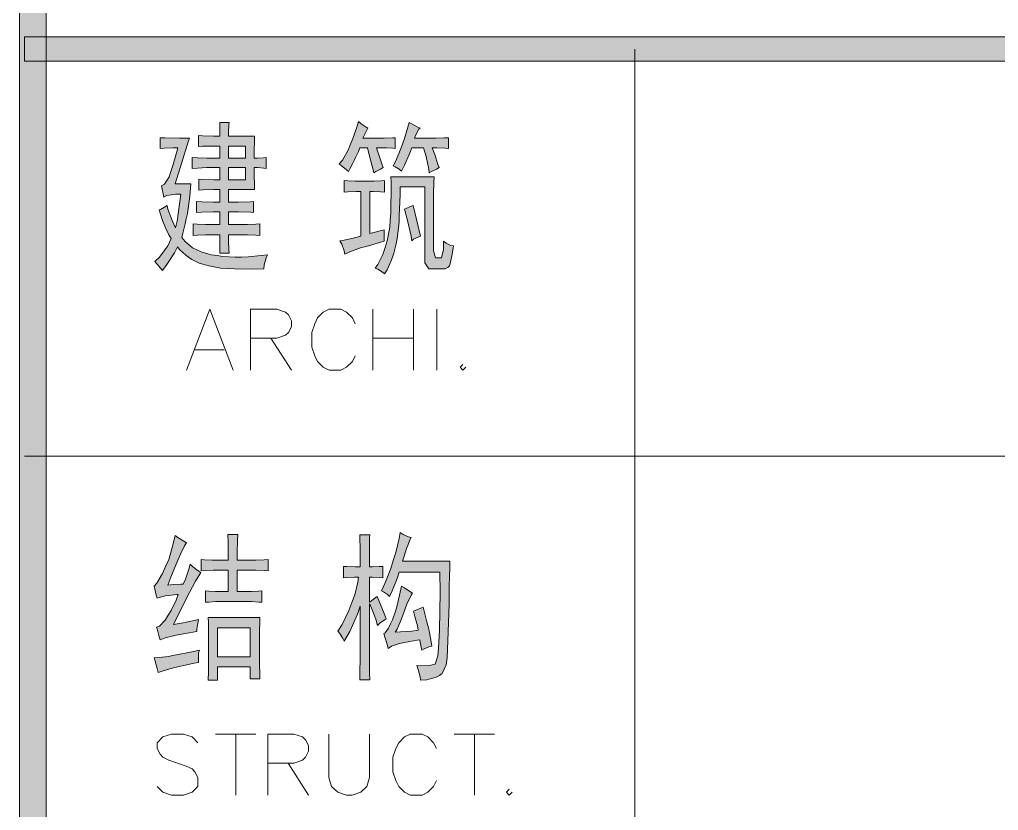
# Model space of a CAD drawing. Header units: millimetres. Extents: x 568 to 3948041, y -25191 to 63890.
# Drawn here: x 3939001 to 3941584, y 43719 to 45808 of the extents above; entities that cross this region are included whole.
import ezdxf

# ---------------------------------------------------------------- set-up
doc = ezdxf.new("R2010")
doc.units = ezdxf.units.MM

msp = doc.modelspace()

# ---------------------------------------------------------------- hatches: boundary and pattern name
h = msp.add_hatch(color=0)
h.dxf.hatch_style = 2
h.paths.add_polyline_path([(3939071.1, -23691.5), (3939001.2, -23691.5), (3939001.2, 62389.8), (3939071.1, 62389.8)])
h = msp.add_hatch(color=0)
h.dxf.hatch_style = 2
h.paths.add_polyline_path([(3939014.2, 45698.1), (3939014.2, 45762.7), (3946541, 45762.7), (3946541, 45698.1)])
h = msp.add_hatch(color=0)
h.paths.add_polyline_path([(3939530, 45499.8), (3939530, 45510.4), (3939530, 45528.7), (3939529.3, 45536.3), (3939554.3, 45536.3), (3939553.6, 45528.7), (3939552.8, 45510.4), (3939552.8, 45499.8), (3939621.2, 45499.8), (3939621.2, 45489.2), (3939620.4, 45460.3), (3939620.4, 45442.1), (3939628.8, 45442.1), (3939644.7, 45442.8), (3939651.6, 45443.6), (3939651.6, 45414.7), (3939645.5, 45415.5), (3939629.5, 45417), (3939620.4, 45417), (3939620.4, 45398), (3939621.2, 45369.1), (3939621.2, 45359.3), (3939552.8, 45359.3), (3939552.8, 45325.8), (3939577.9, 45325.8), (3939610.6, 45326.6), (3939618.9, 45327.3), (3939618.9, 45298.5), (3939611.3, 45299.2), (3939578.6, 45300), (3939552.8, 45300), (3939552.8, 45266.6), (3939590.8, 45266.6), (3939603, 45266.6), (3939625, 45267.3), (3939635.6, 45268.1), (3939635.6, 45237.7), (3939625, 45238.5), (3939603, 45239.2), (3939590.8, 45239.2), (3939552.8, 45239.2), (3939552.8, 45224.8), (3939553.6, 45200.5), (3939554.3, 45190.6), (3939529.3, 45190.6), (3939530, 45200.5), (3939530, 45224.8), (3939530, 45239.2), (3939501.2, 45239.2), (3939492, 45239.2), (3939470.8, 45238.5), (3939459.4, 45237.7), (3939459.4, 45268.1), (3939470, 45267.3), (3939492, 45266.6), (3939502.7, 45266.6), (3939530, 45266.6), (3939530, 45300), (3939512.5, 45300), (3939481.4, 45299.2), (3939468.5, 45298.5), (3939468.5, 45327.3), (3939482.2, 45326.6), (3939513.3, 45325.8), (3939530, 45325.8), (3939530, 45359.3), (3939514.1, 45359.3), (3939486, 45358.5), (3939474.6, 45357.7), (3939474.6, 45386.6), (3939486, 45385.1), (3939514.1, 45384.3), (3939530, 45384.3), (3939530, 45417), (3939507.2, 45417), (3939495.8, 45417), (3939470.8, 45415.5), (3939457.1, 45414.7), (3939457.1, 45443.6), (3939470.8, 45442.8), (3939495.8, 45442.1), (3939507.2, 45442.1), (3939530, 45442.1), (3939530, 45474), (3939513.3, 45474), (3939484.4, 45473.2), (3939473, 45472.5), (3939473, 45501.3), (3939484.4, 45500.6), (3939513.3, 45499.8)])
h.paths.add_polyline_path([(3939597.6, 45384.3), (3939597.6, 45417), (3939552.8, 45417), (3939552.8, 45384.3)])
h.paths.add_polyline_path([(3939597.6, 45442.1), (3939597.6, 45474), (3939552.8, 45474), (3939552.8, 45442.1)])
h = msp.add_hatch(color=0)
h.dxf.hatch_style = 2
h.paths.add_polyline_path([(3939920.5, 45521.1), (3939917.5, 45515.8), (3939910.7, 45502.1), (3939906.9, 45494.5), (3939950.9, 45494.5), (3939963.8, 45494.5), (3939985.1, 45495.2), (3939992.7, 45496), (3939992.7, 45467.1), (3939986.6, 45467.9), (3939969.2, 45469.4), (3939958.5, 45469.4), (3939943.3, 45469.4), (3939949.4, 45450.4), (3939958.5, 45424.6), (3939960.8, 45417), (3939954, 45413.2), (3939941, 45406.4), (3939935.7, 45403.3), (3939934.2, 45410.9), (3939925.9, 45443.6), (3939919, 45469.4), (3939899.3, 45469.4), (3939895.5, 45459.5), (3939887.9, 45443.6), (3939884.1, 45436), (3939881, 45429.1), (3939872.7, 45414), (3939868.9, 45406.4), (3939862.8, 45411.7), (3939850.6, 45421.6), (3939844.6, 45426.9), (3939853.7, 45436.7), (3939868.1, 45462.6), (3939874.2, 45478.5), (3939880.3, 45493.7), (3939890.9, 45524.1), (3939895.5, 45538.6), (3939903.1, 45532.5), (3939916, 45524.1)])
h = msp.add_hatch(color=0)
h.dxf.hatch_style = 2
h.paths.add_polyline_path([(3940009.4, 45407.9), (3940003.3, 45412.4), (3939992.7, 45419.3), (3939987.4, 45421.6), (3939994.2, 45434.5), (3940005.6, 45462.6), (3940011.7, 45478.5), (3940017, 45493.7), (3940026.1, 45523.4), (3940029.2, 45536.3), (3940036, 45532.5), (3940050.5, 45524.9), (3940058.8, 45521.1), (3940055, 45518.8), (3940047.4, 45505.1), (3940043.6, 45494.5), (3940089.2, 45494.5), (3940099.8, 45494.5), (3940121.9, 45495.2), (3940133.3, 45496), (3940133.3, 45467.1), (3940124.1, 45467.9), (3940102.1, 45469.4), (3940090, 45469.4), (3940096.8, 45451.2), (3940105.2, 45425.4), (3940108.2, 45417), (3940101.4, 45413.2), (3940088.4, 45406.4), (3940082.4, 45403.3), (3940081.6, 45413.2), (3940074, 45445.9), (3940067.2, 45469.4), (3940036, 45469.4), (3940029.9, 45453.5), (3940017, 45423.1)])
h = msp.add_hatch(color=0)
h.dxf.hatch_style = 2
h.paths.add_polyline_path([(3939449.5, 45494.5), (3939447.2, 45487.6), (3939428.2, 45427.6), (3939411.5, 45374.4), (3939453.3, 45374.4), (3939450.2, 45341.8), (3939444.2, 45295.4), (3939441.1, 45281.8), (3939438.1, 45268.1), (3939432, 45243.8), (3939429, 45232.4), (3939438.1, 45221.7), (3939457.8, 45205), (3939469.2, 45199.7), (3939480.6, 45194.4), (3939507.2, 45186.8), (3939522.4, 45184.5), (3939537.6, 45182.2), (3939570.3, 45180.7), (3939587, 45180.7), (3939604.5, 45181.5), (3939638.7, 45184.5), (3939655.4, 45186.8), (3939651.6, 45178.4), (3939646.3, 45160.2), (3939645.5, 45149.6), (3939616.6, 45148.8), (3939568.8, 45149.6), (3939549.8, 45150.3), (3939531.5, 45151.8), (3939500.4, 45157.2), (3939488.2, 45161), (3939475.3, 45164.8), (3939455.6, 45174.6), (3939447.2, 45180), (3939439.6, 45186), (3939424.4, 45199.7), (3939417.6, 45207.3), (3939410, 45192.1), (3939390.2, 45161), (3939378.1, 45145), (3939373.5, 45151.8), (3939363.6, 45163.2), (3939358.3, 45168.6), (3939370.5, 45180), (3939392.5, 45210.3), (3939400.9, 45229.3), (3939395.5, 45239.2), (3939386.4, 45258.2), (3939382.6, 45266.6), (3939379.6, 45274.9), (3939372.8, 45293.9), (3939369.7, 45305.3), (3939372.8, 45306.1), (3939383.4, 45312.1), (3939391, 45316.7), (3939392.5, 45306.8), (3939403.9, 45277.2), (3939412.3, 45258.2), (3939416.8, 45275.7), (3939423.7, 45320.5), (3939426.7, 45347.1), (3939412.3, 45347.1), (3939390.2, 45343.3), (3939381.9, 45338.7), (3939375.8, 45369.1), (3939383.4, 45372.9), (3939396.3, 45392.7), (3939400.9, 45409.4), (3939406.2, 45425.4), (3939415.3, 45455.7), (3939419.1, 45469.4), (3939406.2, 45469.4), (3939382.6, 45467.9), (3939372, 45467.1), (3939372, 45496), (3939384.9, 45495.2), (3939423.7, 45494.5)])
h = msp.add_hatch(color=0)
h.dxf.hatch_style = 2
h.paths.add_polyline_path([(3940095.3, 45392.7), (3940094.5, 45377.5), (3940093.8, 45348.6), (3940093.8, 45334.2), (3940093.8, 45215.7), (3940093.8, 45197.4), (3940099.1, 45178.4), (3940105.2, 45178.4), (3940110.5, 45178.4), (3940115, 45178.4), (3940120.3, 45200.5), (3940120.3, 45222.5), (3940127.2, 45217.2), (3940139.3, 45211.1), (3940146.2, 45210.3), (3940143.1, 45188.3), (3940137.8, 45162.5), (3940135.5, 45157.9), (3940132.5, 45154.1), (3940124.1, 45149.6), (3940118.1, 45149.6), (3940091.5, 45149.6), (3940081.6, 45149.6), (3940071, 45165.5), (3940071, 45182.2), (3940071, 45366.1), (3940005.6, 45366.1), (3940005.6, 45344.8), (3940004.1, 45306.8), (3940003.3, 45290.1), (3940002.6, 45273.4), (3939999.5, 45243), (3939997.3, 45229.3), (3939995, 45215.7), (3939988.9, 45191.3), (3939985.1, 45180), (3939981.3, 45169.3), (3939971.4, 45147.3), (3939964.6, 45136.6), (3939959.3, 45141.2), (3939946.4, 45148.8), (3939939.5, 45151.8), (3939947.1, 45161), (3939960, 45187.5), (3939966.1, 45205.8), (3939971.4, 45223.3), (3939978.3, 45259.7), (3939979, 45278), (3939980.6, 45297), (3939981.3, 45328.1), (3939982.1, 45341.8), (3939982.1, 45354.7), (3939982.1, 45380.5), (3939981.3, 45392.7)])
h = msp.add_hatch(color=0)
h.dxf.hatch_style = 2
h.paths.add_polyline_path([(3939928.1, 45381.3), (3939937.2, 45381.3), (3939955.5, 45382), (3939964.6, 45382.8), (3939964.6, 45352.4), (3939954, 45353.2), (3939934.2, 45353.9), (3939925.9, 45353.9), (3939925.9, 45243), (3939963.8, 45252.9), (3939963.1, 45243), (3939963.1, 45227.8), (3939963.8, 45222.5), (3939954.7, 45220.2), (3939931.2, 45213.4), (3939916, 45208.8), (3939900.8, 45205), (3939872.7, 45194.4), (3939859.8, 45188.3), (3939857.5, 45197.4), (3939851.4, 45214.9), (3939846.8, 45224), (3939857.5, 45225.5), (3939884.8, 45231.6), (3939901.5, 45236.2), (3939901.5, 45353.9), (3939889.4, 45353.9), (3939867.4, 45353.2), (3939857.5, 45352.4), (3939857.5, 45382.8), (3939867.4, 45382), (3939887.1, 45381.3), (3939896.2, 45381.3)])
h = msp.add_hatch(color=0)
h.dxf.hatch_style = 2
h.paths.add_polyline_path([(3940059.6, 45236.2), (3940052.7, 45233.1), (3940040.6, 45227.8), (3940036, 45224), (3940034.5, 45236.2), (3940024.6, 45277.2), (3940017, 45306.8), (3940021.6, 45309.1), (3940033, 45314.4), (3940039.8, 45316.7)])
h = msp.add_hatch(color=0)
h.dxf.hatch_style = 2
h.paths.add_polyline_path([(3939441.9, 44426.3), (3939436.6, 44417.9), (3939425.9, 44395.9), (3939419.9, 44382.2), (3939414.5, 44369.3), (3939400.1, 44335.1), (3939392.5, 44314.6), (3939406.2, 44316.1), (3939426.7, 44316.9), (3939432.8, 44316.9), (3939438.9, 44329.8), (3939448, 44356.4), (3939451.8, 44369.3), (3939457.8, 44363.2), (3939472.3, 44351.8), (3939479.9, 44347.3), (3939476.8, 44343.5), (3939465.4, 44325.2), (3939457.8, 44310), (3939449.5, 44294.8), (3939424.4, 44244.7), (3939407.7, 44210.5), (3939428.2, 44214.3), (3939461.6, 44221.1), (3939473, 44223.4), (3939471.5, 44214.3), (3939469.2, 44198.4), (3939469.2, 44191.5), (3939463.9, 44190.8), (3939443.4, 44187.7), (3939429, 44184.7), (3939414.5, 44182.4), (3939385.7, 44174.8), (3939372, 44169.5), (3939369.7, 44177.8), (3939365.2, 44195.3), (3939362.9, 44203.7), (3939370.5, 44205.9), (3939385.7, 44221.9), (3939393.3, 44234.8), (3939400.9, 44247.7), (3939414.5, 44275.1), (3939419.9, 44289.5), (3939416.1, 44289.5), (3939402.4, 44288), (3939394, 44287.2), (3939385.7, 44285.7), (3939370.5, 44281.9), (3939364.4, 44279.6), (3939362.1, 44288), (3939358.3, 44304), (3939356.8, 44311.6), (3939363.6, 44319.2), (3939378.8, 44345), (3939386.4, 44364), (3939394.8, 44382.2), (3939406.9, 44423.2), (3939411.5, 44445.3), (3939419.1, 44440), (3939434.3, 44430.8)])
h = msp.add_hatch(color=0)
h.dxf.hatch_style = 2
h.paths.add_polyline_path([(3939552.1, 44380.7), (3939552.1, 44395.1), (3939551.3, 44428.6), (3939550.5, 44448.3), (3939577.1, 44448.3), (3939576.4, 44433.1), (3939575.6, 44399.7), (3939575.6, 44380.7), (3939612.8, 44380.7), (3939625, 44380.7), (3939647, 44381.5), (3939656.9, 44382.2), (3939656.9, 44351.8), (3939647, 44352.6), (3939625, 44354.1), (3939613.6, 44354.1), (3939575.6, 44354.1), (3939575.6, 44297.9), (3939605.2, 44297.9), (3939613.6, 44297.9), (3939631.8, 44298.6), (3939640.2, 44299.4), (3939640.2, 44269), (3939632.6, 44269.8), (3939614.4, 44271.3), (3939603.7, 44271.3), (3939530, 44271.3), (3939519.4, 44271.3), (3939500.4, 44269.8), (3939492, 44269), (3939492, 44299.4), (3939500.4, 44298.6), (3939518.6, 44297.9), (3939527.7, 44297.9), (3939552.1, 44297.9), (3939552.1, 44354.1), (3939523.9, 44354.1), (3939512.5, 44354.1), (3939491.3, 44352.6), (3939480.6, 44351.8), (3939480.6, 44382.2), (3939489, 44381.5), (3939509.5, 44380.7), (3939521.7, 44380.7)])
h = msp.add_hatch(color=0)
h.dxf.hatch_style = 2
h.paths.add_polyline_path([(3939945.6, 44208.2), (3939941, 44224.2), (3939929.7, 44253.1), (3939924.3, 44266), (3939924.3, 44137.6), (3939924.3, 44120.1), (3939925.1, 44083.6), (3939925.9, 44064.6), (3939899.3, 44064.6), (3939899.3, 44084.4), (3939900, 44120.9), (3939900, 44137.6), (3939900, 44259.1), (3939893.2, 44237.9), (3939872.7, 44191.5), (3939858.2, 44166.4), (3939854.4, 44173.3), (3939846.1, 44186.2), (3939840.8, 44193), (3939852.2, 44210.5), (3939870.4, 44247.7), (3939878, 44268.2), (3939885.6, 44288.8), (3939893.9, 44322.2), (3939895.5, 44335.1), (3939884.8, 44335.1), (3939865.1, 44334.3), (3939856, 44333.6), (3939856, 44364), (3939865.1, 44363.2), (3939887.9, 44362.5), (3939900, 44362.5), (3939900, 44401.2), (3939900, 44413.4), (3939899.3, 44436.2), (3939899.3, 44446.8), (3939925.9, 44446.8), (3939925.1, 44438.4), (3939924.3, 44415.6), (3939924.3, 44401.2), (3939924.3, 44362.5), (3939932.7, 44362.5), (3939950.2, 44363.2), (3939960, 44364), (3939960, 44333.6), (3939950.2, 44334.3), (3939932.7, 44335.1), (3939924.3, 44335.1), (3939924.3, 44269), (3939929.7, 44272.8), (3939939.5, 44280.4), (3939944.8, 44284.2), (3939950.9, 44269), (3939963.1, 44239.4), (3939968.4, 44225.7), (3939963.1, 44221.9), (3939951.7, 44213.5)])
h = msp.add_hatch(color=0)
h.dxf.hatch_style = 2
h.paths.add_polyline_path([(3940034.5, 44440), (3940031.5, 44433.9), (3940025.4, 44419.4), (3940022.3, 44411.1), (3940019.3, 44402.7), (3940014, 44386), (3940011.7, 44377.7), (3940137.1, 44377.7), (3940136.3, 44364.7), (3940135.5, 44333.6), (3940134.8, 44314.6), (3940134.8, 44263.7), (3940131.7, 44167.2), (3940129.5, 44122.4), (3940127.2, 44104.1), (3940116.5, 44080.6), (3940109, 44076), (3940100.6, 44071.5), (3940076.3, 44064.6), (3940059.6, 44063.1), (3940058.8, 44072.2), (3940053.5, 44092), (3940049.7, 44101.9), (3940062.6, 44101.1), (3940083.1, 44101.9), (3940090, 44104.1), (3940097.6, 44105.7), (3940105.2, 44127.7), (3940106.7, 44147.4), (3940109, 44195.3), (3940111.2, 44295.6), (3940110.5, 44348.8), (3940002.6, 44348.8), (3939997.3, 44332.1), (3939984.4, 44299.4), (3939977.5, 44284.2), (3939972.2, 44289.5), (3939961.6, 44297.1), (3939956.2, 44299.4), (3939965.4, 44318.4), (3939981.3, 44357.9), (3939987.4, 44379.2), (3939994.2, 44400.4), (3940002.6, 44437.7), (3940005.6, 44453.6), (3940013.2, 44448.3), (3940027.7, 44441.5)])
h = msp.add_hatch(color=0)
h.dxf.hatch_style = 2
h.paths.add_polyline_path([(3940057.3, 44169.5), (3940050.5, 44168.7), (3940030.7, 44165.7), (3940017, 44162.6), (3940004.1, 44160.4), (3939982.8, 44152.8), (3939973.7, 44147.4), (3939971.4, 44158.1), (3939965.4, 44177.1), (3939962.3, 44186.2), (3939966.1, 44188.5), (3939975.2, 44200.6), (3939979.8, 44212), (3939985.1, 44222.7), (3939993.5, 44245.5), (3939996.5, 44256.9), (3939999.5, 44268.2), (3940005.6, 44295.6), (3940009.4, 44311.6), (3940017, 44307), (3940031.5, 44297.9), (3940038.3, 44293.3), (3940034.5, 44288), (3940023.1, 44263.7), (3940016.3, 44244.7), (3940008.7, 44225.7), (3939997.3, 44198.4), (3939992.7, 44190), (3940006.4, 44190.8), (3940036.8, 44193), (3940053.5, 44195.3), (3940051.2, 44206.7), (3940044.4, 44231.8), (3940040.6, 44245.5), (3940066.4, 44256.1), (3940070.2, 44241.7), (3940077, 44214.3), (3940080.1, 44201.4), (3940083.1, 44189.2), (3940087.7, 44164.9), (3940089.2, 44152.8), (3940081.6, 44151.2), (3940068.7, 44145.9), (3940062.6, 44142.9), (3940061.1, 44150.5), (3940058.8, 44163.4)])
h = msp.add_hatch(color=0)
h.paths.add_polyline_path([(3939635.6, 44228.7), (3939634.9, 44218.1), (3939634.1, 44193), (3939634.1, 44180.1), (3939634.1, 44122.4), (3939634.1, 44106.4), (3939634.9, 44078.3), (3939635.6, 44066.9), (3939609.8, 44066.9), (3939609.8, 44098.8), (3939523.9, 44098.8), (3939523.9, 44063.1), (3939498.9, 44063.1), (3939499.6, 44085.1), (3939499.6, 44114), (3939499.6, 44120.9), (3939499.6, 44183.2), (3939499.6, 44193), (3939499.6, 44215.8), (3939498.9, 44228.7)])
h.paths.add_polyline_path([(3939609.8, 44125.4), (3939609.8, 44201.4), (3939523.9, 44201.4), (3939523.9, 44125.4)])
h = msp.add_hatch(color=0)
h.dxf.hatch_style = 2
h.paths.add_polyline_path([(3939476.1, 44142.9), (3939473.8, 44135.3), (3939473, 44119.3), (3939473, 44110.2), (3939461.6, 44107.9), (3939434.3, 44101.9), (3939419.1, 44098.8), (3939403.9, 44095), (3939377.3, 44087.4), (3939366.7, 44083.6), (3939364.4, 44094.3), (3939359.1, 44114), (3939356.8, 44122.4), (3939369.7, 44123.1), (3939394, 44126.2), (3939404.7, 44128.5), (3939415.3, 44130.7), (3939451, 44137.6)])

# ---------------------------------------------------------------- linework, layer by layer
at = {"color": 0, "lineweight": 0}
for points in [[(3939071.1, -23691.5), (3939001.2, -23691.5), (3939001.2, 62389.8), (3939071.1, 62389.8)], [(3939014.2, 45698.1), (3939014.2, 45762.7), (3946541, 45762.7), (3946541, 45698.1)], [(3939530, 45499.8), (3939530, 45510.4), (3939530, 45528.7), (3939529.3, 45536.3), (3939554.3, 45536.3), (3939553.6, 45528.7), (3939552.8, 45510.4), (3939552.8, 45499.8), (3939621.2, 45499.8), (3939621.2, 45489.2), (3939620.4, 45460.3), (3939620.4, 45442.1), (3939628.8, 45442.1), (3939644.7, 45442.8), (3939651.6, 45443.6), (3939651.6, 45414.7), (3939645.5, 45415.5), (3939629.5, 45417), (3939620.4, 45417), (3939620.4, 45398), (3939621.2, 45369.1), (3939621.2, 45359.3), (3939552.8, 45359.3), (3939552.8, 45325.8), (3939577.9, 45325.8), (3939610.6, 45326.6), (3939618.9, 45327.3), (3939618.9, 45298.5), (3939611.3, 45299.2), (3939578.6, 45300), (3939552.8, 45300), (3939552.8, 45266.6), (3939590.8, 45266.6), (3939603, 45266.6), (3939625, 45267.3), (3939635.6, 45268.1), (3939635.6, 45237.7), (3939625, 45238.5), (3939603, 45239.2), (3939590.8, 45239.2), (3939552.8, 45239.2), (3939552.8, 45224.8), (3939553.6, 45200.5), (3939554.3, 45190.6), (3939529.3, 45190.6), (3939530, 45200.5), (3939530, 45224.8), (3939530, 45239.2), (3939501.2, 45239.2), (3939492, 45239.2), (3939470.8, 45238.5), (3939459.4, 45237.7), (3939459.4, 45268.1), (3939470, 45267.3), (3939492, 45266.6), (3939502.7, 45266.6), (3939530, 45266.6), (3939530, 45300), (3939512.5, 45300), (3939481.4, 45299.2), (3939468.5, 45298.5), (3939468.5, 45327.3), (3939482.2, 45326.6), (3939513.3, 45325.8), (3939530, 45325.8), (3939530, 45359.3), (3939514.1, 45359.3), (3939486, 45358.5), (3939474.6, 45357.7), (3939474.6, 45386.6), (3939486, 45385.1), (3939514.1, 45384.3), (3939530, 45384.3), (3939530, 45417), (3939507.2, 45417), (3939495.8, 45417), (3939470.8, 45415.5), (3939457.1, 45414.7), (3939457.1, 45443.6), (3939470.8, 45442.8), (3939495.8, 45442.1), (3939507.2, 45442.1), (3939530, 45442.1), (3939530, 45474), (3939513.3, 45474), (3939484.4, 45473.2), (3939473, 45472.5), (3939473, 45501.3), (3939484.4, 45500.6), (3939513.3, 45499.8)], [(3939920.5, 45521.1), (3939917.5, 45515.8), (3939910.7, 45502.1), (3939906.9, 45494.5), (3939950.9, 45494.5), (3939963.8, 45494.5), (3939985.1, 45495.2), (3939992.7, 45496), (3939992.7, 45467.1), (3939986.6, 45467.9), (3939969.2, 45469.4), (3939958.5, 45469.4), (3939943.3, 45469.4), (3939949.4, 45450.4), (3939958.5, 45424.6), (3939960.8, 45417), (3939954, 45413.2), (3939941, 45406.4), (3939935.7, 45403.3), (3939934.2, 45410.9), (3939925.9, 45443.6), (3939919, 45469.4), (3939899.3, 45469.4), (3939895.5, 45459.5), (3939887.9, 45443.6), (3939884.1, 45436), (3939881, 45429.1), (3939872.7, 45414), (3939868.9, 45406.4), (3939862.8, 45411.7), (3939850.6, 45421.6), (3939844.6, 45426.9), (3939853.7, 45436.7), (3939868.1, 45462.6), (3939874.2, 45478.5), (3939880.3, 45493.7), (3939890.9, 45524.1), (3939895.5, 45538.6), (3939903.1, 45532.5), (3939916, 45524.1)], [(3940009.4, 45407.9), (3940003.3, 45412.4), (3939992.7, 45419.3), (3939987.4, 45421.6), (3939994.2, 45434.5), (3940005.6, 45462.6), (3940011.7, 45478.5), (3940017, 45493.7), (3940026.1, 45523.4), (3940029.2, 45536.3), (3940036, 45532.5), (3940050.5, 45524.9), (3940058.8, 45521.1), (3940055, 45518.8), (3940047.4, 45505.1), (3940043.6, 45494.5), (3940089.2, 45494.5), (3940099.8, 45494.5), (3940121.9, 45495.2), (3940133.3, 45496), (3940133.3, 45467.1), (3940124.1, 45467.9), (3940102.1, 45469.4), (3940090, 45469.4), (3940096.8, 45451.2), (3940105.2, 45425.4), (3940108.2, 45417), (3940101.4, 45413.2), (3940088.4, 45406.4), (3940082.4, 45403.3), (3940081.6, 45413.2), (3940074, 45445.9), (3940067.2, 45469.4), (3940036, 45469.4), (3940029.9, 45453.5), (3940017, 45423.1)], [(3939449.5, 45494.5), (3939447.2, 45487.6), (3939428.2, 45427.6), (3939411.5, 45374.4), (3939453.3, 45374.4), (3939450.2, 45341.8), (3939444.2, 45295.4), (3939441.1, 45281.8), (3939438.1, 45268.1), (3939432, 45243.8), (3939429, 45232.4), (3939438.1, 45221.7), (3939457.8, 45205), (3939469.2, 45199.7), (3939480.6, 45194.4), (3939507.2, 45186.8), (3939522.4, 45184.5), (3939537.6, 45182.2), (3939570.3, 45180.7), (3939587, 45180.7), (3939604.5, 45181.5), (3939638.7, 45184.5), (3939655.4, 45186.8), (3939651.6, 45178.4), (3939646.3, 45160.2), (3939645.5, 45149.6), (3939616.6, 45148.8), (3939568.8, 45149.6), (3939549.8, 45150.3), (3939531.5, 45151.8), (3939500.4, 45157.2), (3939488.2, 45161), (3939475.3, 45164.8), (3939455.6, 45174.6), (3939447.2, 45180), (3939439.6, 45186), (3939424.4, 45199.7), (3939417.6, 45207.3), (3939410, 45192.1), (3939390.2, 45161), (3939378.1, 45145), (3939373.5, 45151.8), (3939363.6, 45163.2), (3939358.3, 45168.6), (3939370.5, 45180), (3939392.5, 45210.3), (3939400.9, 45229.3), (3939395.5, 45239.2), (3939386.4, 45258.2), (3939382.6, 45266.6), (3939379.6, 45274.9), (3939372.8, 45293.9), (3939369.7, 45305.3), (3939372.8, 45306.1), (3939383.4, 45312.1), (3939391, 45316.7), (3939392.5, 45306.8), (3939403.9, 45277.2), (3939412.3, 45258.2), (3939416.8, 45275.7), (3939423.7, 45320.5), (3939426.7, 45347.1), (3939412.3, 45347.1), (3939390.2, 45343.3), (3939381.9, 45338.7), (3939375.8, 45369.1), (3939383.4, 45372.9), (3939396.3, 45392.7), (3939400.9, 45409.4), (3939406.2, 45425.4), (3939415.3, 45455.7), (3939419.1, 45469.4), (3939406.2, 45469.4), (3939382.6, 45467.9), (3939372, 45467.1), (3939372, 45496), (3939384.9, 45495.2), (3939423.7, 45494.5)], [(3939597.6, 45442.1), (3939597.6, 45474), (3939552.8, 45474), (3939552.8, 45442.1)], [(3939597.6, 45384.3), (3939597.6, 45417), (3939552.8, 45417), (3939552.8, 45384.3)], [(3940095.3, 45392.7), (3940094.5, 45377.5), (3940093.8, 45348.6), (3940093.8, 45334.2), (3940093.8, 45215.7), (3940093.8, 45197.4), (3940099.1, 45178.4), (3940105.2, 45178.4), (3940110.5, 45178.4), (3940115, 45178.4), (3940120.3, 45200.5), (3940120.3, 45222.5), (3940127.2, 45217.2), (3940139.3, 45211.1), (3940146.2, 45210.3), (3940143.1, 45188.3), (3940137.8, 45162.5), (3940135.5, 45157.9), (3940132.5, 45154.1), (3940124.1, 45149.6), (3940118.1, 45149.6), (3940091.5, 45149.6), (3940081.6, 45149.6), (3940071, 45165.5), (3940071, 45182.2), (3940071, 45366.1), (3940005.6, 45366.1), (3940005.6, 45344.8), (3940004.1, 45306.8), (3940003.3, 45290.1), (3940002.6, 45273.4), (3939999.5, 45243), (3939997.3, 45229.3), (3939995, 45215.7), (3939988.9, 45191.3), (3939985.1, 45180), (3939981.3, 45169.3), (3939971.4, 45147.3), (3939964.6, 45136.6), (3939959.3, 45141.2), (3939946.4, 45148.8), (3939939.5, 45151.8), (3939947.1, 45161), (3939960, 45187.5), (3939966.1, 45205.8), (3939971.4, 45223.3), (3939978.3, 45259.7), (3939979, 45278), (3939980.6, 45297), (3939981.3, 45328.1), (3939982.1, 45341.8), (3939982.1, 45354.7), (3939982.1, 45380.5), (3939981.3, 45392.7)], [(3939928.1, 45381.3), (3939937.2, 45381.3), (3939955.5, 45382), (3939964.6, 45382.8), (3939964.6, 45352.4), (3939954, 45353.2), (3939934.2, 45353.9), (3939925.9, 45353.9), (3939925.9, 45243), (3939963.8, 45252.9), (3939963.1, 45243), (3939963.1, 45227.8), (3939963.8, 45222.5), (3939954.7, 45220.2), (3939931.2, 45213.4), (3939916, 45208.8), (3939900.8, 45205), (3939872.7, 45194.4), (3939859.8, 45188.3), (3939857.5, 45197.4), (3939851.4, 45214.9), (3939846.8, 45224), (3939857.5, 45225.5), (3939884.8, 45231.6), (3939901.5, 45236.2), (3939901.5, 45353.9), (3939889.4, 45353.9), (3939867.4, 45353.2), (3939857.5, 45352.4), (3939857.5, 45382.8), (3939867.4, 45382), (3939887.1, 45381.3), (3939896.2, 45381.3)], [(3940059.6, 45236.2), (3940052.7, 45233.1), (3940040.6, 45227.8), (3940036, 45224), (3940034.5, 45236.2), (3940024.6, 45277.2), (3940017, 45306.8), (3940021.6, 45309.1), (3940033, 45314.4), (3940039.8, 45316.7)], [(3939441.9, 44426.3), (3939436.6, 44417.9), (3939425.9, 44395.9), (3939419.9, 44382.2), (3939414.5, 44369.3), (3939400.1, 44335.1), (3939392.5, 44314.6), (3939406.2, 44316.1), (3939426.7, 44316.9), (3939432.8, 44316.9), (3939438.9, 44329.8), (3939448, 44356.4), (3939451.8, 44369.3), (3939457.8, 44363.2), (3939472.3, 44351.8), (3939479.9, 44347.3), (3939476.8, 44343.5), (3939465.4, 44325.2), (3939457.8, 44310), (3939449.5, 44294.8), (3939424.4, 44244.7), (3939407.7, 44210.5), (3939428.2, 44214.3), (3939461.6, 44221.1), (3939473, 44223.4), (3939471.5, 44214.3), (3939469.2, 44198.4), (3939469.2, 44191.5), (3939463.9, 44190.8), (3939443.4, 44187.7), (3939429, 44184.7), (3939414.5, 44182.4), (3939385.7, 44174.8), (3939372, 44169.5), (3939369.7, 44177.8), (3939365.2, 44195.3), (3939362.9, 44203.7), (3939370.5, 44205.9), (3939385.7, 44221.9), (3939393.3, 44234.8), (3939400.9, 44247.7), (3939414.5, 44275.1), (3939419.9, 44289.5), (3939416.1, 44289.5), (3939402.4, 44288), (3939394, 44287.2), (3939385.7, 44285.7), (3939370.5, 44281.9), (3939364.4, 44279.6), (3939362.1, 44288), (3939358.3, 44304), (3939356.8, 44311.6), (3939363.6, 44319.2), (3939378.8, 44345), (3939386.4, 44364), (3939394.8, 44382.2), (3939406.9, 44423.2), (3939411.5, 44445.3), (3939419.1, 44440), (3939434.3, 44430.8)], [(3939552.1, 44380.7), (3939552.1, 44395.1), (3939551.3, 44428.6), (3939550.5, 44448.3), (3939577.1, 44448.3), (3939576.4, 44433.1), (3939575.6, 44399.7), (3939575.6, 44380.7), (3939612.8, 44380.7), (3939625, 44380.7), (3939647, 44381.5), (3939656.9, 44382.2), (3939656.9, 44351.8), (3939647, 44352.6), (3939625, 44354.1), (3939613.6, 44354.1), (3939575.6, 44354.1), (3939575.6, 44297.9), (3939605.2, 44297.9), (3939613.6, 44297.9), (3939631.8, 44298.6), (3939640.2, 44299.4), (3939640.2, 44269), (3939632.6, 44269.8), (3939614.4, 44271.3), (3939603.7, 44271.3), (3939530, 44271.3), (3939519.4, 44271.3), (3939500.4, 44269.8), (3939492, 44269), (3939492, 44299.4), (3939500.4, 44298.6), (3939518.6, 44297.9), (3939527.7, 44297.9), (3939552.1, 44297.9), (3939552.1, 44354.1), (3939523.9, 44354.1), (3939512.5, 44354.1), (3939491.3, 44352.6), (3939480.6, 44351.8), (3939480.6, 44382.2), (3939489, 44381.5), (3939509.5, 44380.7), (3939521.7, 44380.7)], [(3939945.6, 44208.2), (3939941, 44224.2), (3939929.7, 44253.1), (3939924.3, 44266), (3939924.3, 44137.6), (3939924.3, 44120.1), (3939925.1, 44083.6), (3939925.9, 44064.6), (3939899.3, 44064.6), (3939899.3, 44084.4), (3939900, 44120.9), (3939900, 44137.6), (3939900, 44259.1), (3939893.2, 44237.9), (3939872.7, 44191.5), (3939858.2, 44166.4), (3939854.4, 44173.3), (3939846.1, 44186.2), (3939840.8, 44193), (3939852.2, 44210.5), (3939870.4, 44247.7), (3939878, 44268.2), (3939885.6, 44288.8), (3939893.9, 44322.2), (3939895.5, 44335.1), (3939884.8, 44335.1), (3939865.1, 44334.3), (3939856, 44333.6), (3939856, 44364), (3939865.1, 44363.2), (3939887.9, 44362.5), (3939900, 44362.5), (3939900, 44401.2), (3939900, 44413.4), (3939899.3, 44436.2), (3939899.3, 44446.8), (3939925.9, 44446.8), (3939925.1, 44438.4), (3939924.3, 44415.6), (3939924.3, 44401.2), (3939924.3, 44362.5), (3939932.7, 44362.5), (3939950.2, 44363.2), (3939960, 44364), (3939960, 44333.6), (3939950.2, 44334.3), (3939932.7, 44335.1), (3939924.3, 44335.1), (3939924.3, 44269), (3939929.7, 44272.8), (3939939.5, 44280.4), (3939944.8, 44284.2), (3939950.9, 44269), (3939963.1, 44239.4), (3939968.4, 44225.7), (3939963.1, 44221.9), (3939951.7, 44213.5)], [(3940034.5, 44440), (3940031.5, 44433.9), (3940025.4, 44419.4), (3940022.3, 44411.1), (3940019.3, 44402.7), (3940014, 44386), (3940011.7, 44377.7), (3940137.1, 44377.7), (3940136.3, 44364.7), (3940135.5, 44333.6), (3940134.8, 44314.6), (3940134.8, 44263.7), (3940131.7, 44167.2), (3940129.5, 44122.4), (3940127.2, 44104.1), (3940116.5, 44080.6), (3940109, 44076), (3940100.6, 44071.5), (3940076.3, 44064.6), (3940059.6, 44063.1), (3940058.8, 44072.2), (3940053.5, 44092), (3940049.7, 44101.9), (3940062.6, 44101.1), (3940083.1, 44101.9), (3940090, 44104.1), (3940097.6, 44105.7), (3940105.2, 44127.7), (3940106.7, 44147.4), (3940109, 44195.3), (3940111.2, 44295.6), (3940110.5, 44348.8), (3940002.6, 44348.8), (3939997.3, 44332.1), (3939984.4, 44299.4), (3939977.5, 44284.2), (3939972.2, 44289.5), (3939961.6, 44297.1), (3939956.2, 44299.4), (3939965.4, 44318.4), (3939981.3, 44357.9), (3939987.4, 44379.2), (3939994.2, 44400.4), (3940002.6, 44437.7), (3940005.6, 44453.6), (3940013.2, 44448.3), (3940027.7, 44441.5)], [(3940057.3, 44169.5), (3940050.5, 44168.7), (3940030.7, 44165.7), (3940017, 44162.6), (3940004.1, 44160.4), (3939982.8, 44152.8), (3939973.7, 44147.4), (3939971.4, 44158.1), (3939965.4, 44177.1), (3939962.3, 44186.2), (3939966.1, 44188.5), (3939975.2, 44200.6), (3939979.8, 44212), (3939985.1, 44222.7), (3939993.5, 44245.5), (3939996.5, 44256.9), (3939999.5, 44268.2), (3940005.6, 44295.6), (3940009.4, 44311.6), (3940017, 44307), (3940031.5, 44297.9), (3940038.3, 44293.3), (3940034.5, 44288), (3940023.1, 44263.7), (3940016.3, 44244.7), (3940008.7, 44225.7), (3939997.3, 44198.4), (3939992.7, 44190), (3940006.4, 44190.8), (3940036.8, 44193), (3940053.5, 44195.3), (3940051.2, 44206.7), (3940044.4, 44231.8), (3940040.6, 44245.5), (3940066.4, 44256.1), (3940070.2, 44241.7), (3940077, 44214.3), (3940080.1, 44201.4), (3940083.1, 44189.2), (3940087.7, 44164.9), (3940089.2, 44152.8), (3940081.6, 44151.2), (3940068.7, 44145.9), (3940062.6, 44142.9), (3940061.1, 44150.5), (3940058.8, 44163.4)], [(3939635.6, 44228.7), (3939634.9, 44218.1), (3939634.1, 44193), (3939634.1, 44180.1), (3939634.1, 44122.4), (3939634.1, 44106.4), (3939634.9, 44078.3), (3939635.6, 44066.9), (3939609.8, 44066.9), (3939609.8, 44098.8), (3939523.9, 44098.8), (3939523.9, 44063.1), (3939498.9, 44063.1), (3939499.6, 44085.1), (3939499.6, 44114), (3939499.6, 44120.9), (3939499.6, 44183.2), (3939499.6, 44193), (3939499.6, 44215.8), (3939498.9, 44228.7)], [(3939609.8, 44125.4), (3939609.8, 44201.4), (3939523.9, 44201.4), (3939523.9, 44125.4)], [(3939476.1, 44142.9), (3939473.8, 44135.3), (3939473, 44119.3), (3939473, 44110.2), (3939461.6, 44107.9), (3939434.3, 44101.9), (3939419.1, 44098.8), (3939403.9, 44095), (3939377.3, 44087.4), (3939366.7, 44083.6), (3939364.4, 44094.3), (3939359.1, 44114), (3939356.8, 44122.4), (3939369.7, 44123.1), (3939394, 44126.2), (3939404.7, 44128.5), (3939415.3, 44130.7), (3939451, 44137.6)]]:
    msp.add_lwpolyline(points, close=True, dxfattribs=at)
for points in [[(3940624.8, 45730), (3940624.8, 42534.5)], [(3939441.9, 44882.1), (3939503.4, 45043.2), (3939565, 44882.1)], [(3939610.6, 44882.1), (3939610.6, 45043.2), (3939679.7, 45043.2), (3939703.2, 45035.6), (3939710.8, 45028), (3939718.4, 45012), (3939718.4, 44996.9), (3939710.8, 44981.7), (3939703.2, 44974.1), (3939679.7, 44966.5), (3939610.6, 44966.5)], [(3939887.1, 45004.4), (3939879.5, 45020.4), (3939864.3, 45035.6), (3939849.1, 45043.2), (3939818, 45043.2), (3939802.8, 45035.6), (3939787.6, 45020.4), (3939780, 45004.4), (3939772.4, 44981.7), (3939772.4, 44942.9), (3939780, 44920.1), (3939787.6, 44904.9), (3939802.8, 44889.7), (3939818, 44882.1), (3939849.1, 44882.1), (3939864.3, 44889.7), (3939879.5, 44904.9), (3939887.1, 44920.1)], [(3939933.4, 44882.1), (3939933.4, 45043.2)], [(3940040.6, 45043.2), (3940040.6, 44882.1)], [(3940102.1, 44882.1), (3940102.1, 45043.2)], [(3939664.5, 44966.5), (3939718.4, 44882.1)], [(3939933.4, 44966.5), (3940040.6, 44966.5)], [(3939464.7, 44935.3), (3939541.4, 44935.3)], [(3940171.3, 44897.3), (3940163.7, 44889.7), (3940171.3, 44882.1), (3940178.8, 44889.7)], [(3939014.2, 44655), (3946541, 44655)], [(3939471.5, 43898.3), (3939456.3, 43913.4), (3939433.5, 43921), (3939402.4, 43921), (3939379.6, 43913.4), (3939364.4, 43898.3), (3939364.4, 43883.1), (3939372, 43867.9), (3939379.6, 43860.3), (3939394.8, 43851.9), (3939441.1, 43836.7), (3939456.3, 43829.1), (3939463.9, 43821.5), (3939471.5, 43806.3), (3939471.5, 43782.8), (3939456.3, 43767.6), (3939433.5, 43760), (3939402.4, 43760), (3939379.6, 43767.6), (3939364.4, 43782.8)], [(3939517.9, 43921), (3939625, 43921)], [(3939571.8, 43921), (3939571.8, 43760)], [(3939656.1, 43760), (3939656.1, 43921), (3939725.3, 43921), (3939748.1, 43913.4), (3939755.7, 43905.8), (3939763.3, 43890.7), (3939763.3, 43875.5), (3939755.7, 43860.3), (3939748.1, 43851.9), (3939725.3, 43844.3), (3939656.1, 43844.3)], [(3939817.2, 43921), (3939817.2, 43806.3), (3939824.8, 43782.8), (3939840.8, 43767.6), (3939863.6, 43760), (3939878.7, 43760), (3939901.5, 43767.6), (3939917.5, 43782.8), (3939925.1, 43806.3), (3939925.1, 43921)], [(3940101.4, 43883.1), (3940093.8, 43898.3), (3940078.6, 43913.4), (3940063.4, 43921), (3940032.2, 43921), (3940017, 43913.4), (3940001.8, 43898.3), (3939994.2, 43883.1), (3939986.6, 43860.3), (3939986.6, 43821.5), (3939994.2, 43798.7), (3940001.8, 43782.8), (3940017, 43767.6), (3940032.2, 43760), (3940063.4, 43760), (3940078.6, 43767.6), (3940093.8, 43782.8), (3940101.4, 43798.7)], [(3940147.7, 43921), (3940254.8, 43921)], [(3940201.6, 43921), (3940201.6, 43760)], [(3939710.1, 43844.3), (3939763.3, 43760)], [(3940293.6, 43775.2), (3940286, 43767.6), (3940293.6, 43760), (3940301.2, 43767.6)]]:
    msp.add_lwpolyline(points, dxfattribs=at)

doc.saveas('drawing.dxf')
